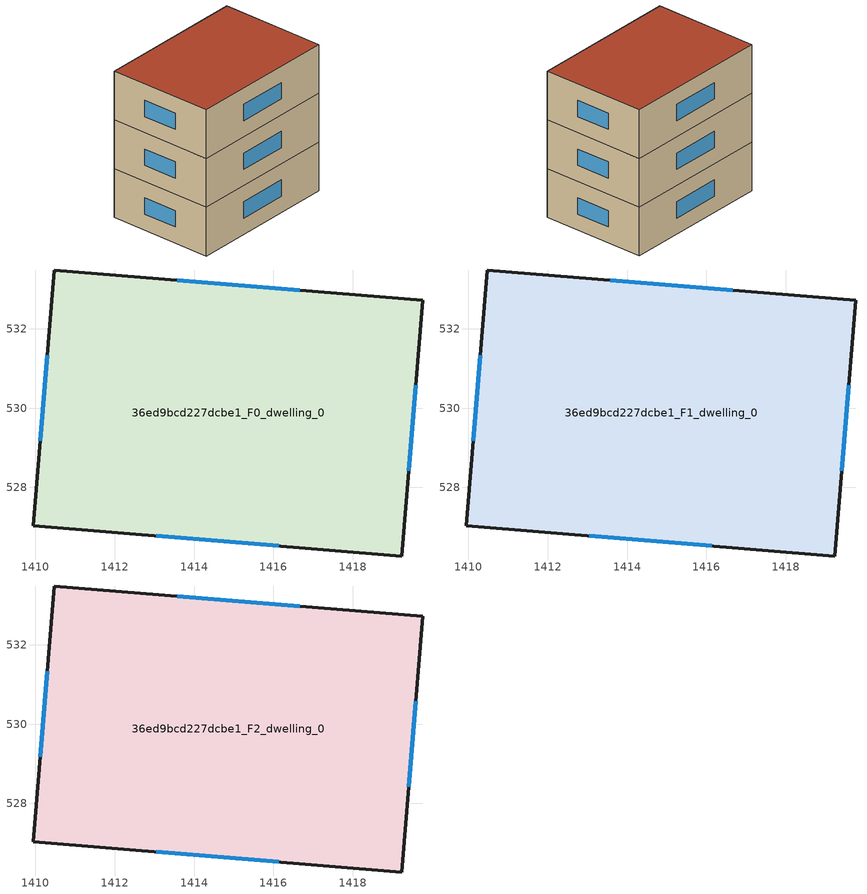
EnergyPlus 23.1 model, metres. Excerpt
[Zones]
36ed9bcd227dcbe1_F0_dwelling_0
 floor ground (EU_floor_Construction): 1419.76,532.72 1419.23,526.27 1409.94,527.03 1410.47,533.48 z0
 wall outside (EU_wall_Construction): 1409.94,527.03 1419.23,526.27 1419.76,532.72 1410.47,533.48 1409.94,527.03 z0:3
 window (EU_Window_Construction): 1413.04,526.78 1416.14,526.53 / 1410.3,531.33 1410.12,529.18 / 1416.67,532.98 1413.57,533.23 / 1419.41,528.42 1419.59,530.57 z1:2
36ed9bcd227dcbe1_F1_dwelling_0
 floor to 36ed9bcd227dcbe1_F0_dwelling_0 (EU_floor_Construction): 1419.76,532.72 1419.23,526.27 1409.94,527.03 1410.47,533.48 z3
 wall outside (EU_wall_Construction): 1409.94,527.03 1419.23,526.27 1419.76,532.72 1410.47,533.48 1409.94,527.03 z3:6
 window (EU_Window_Construction): 1413.04,526.78 1416.14,526.53 / 1410.3,531.33 1410.12,529.18 / 1416.67,532.98 1413.57,533.23 / 1419.41,528.42 1419.59,530.57 z4:5
36ed9bcd227dcbe1_F2_dwelling_0
 floor to 36ed9bcd227dcbe1_F1_dwelling_0 (EU_floor_Construction): 1419.76,532.72 1419.23,526.27 1409.94,527.03 1410.47,533.48 z6
 wall outside (EU_wall_Construction): 1409.94,527.03 1419.23,526.27 1419.76,532.72 1410.47,533.48 1409.94,527.03 z6:9
 window (EU_Window_Construction): 1413.04,526.78 1416.14,526.53 / 1410.3,531.33 1410.12,529.18 / 1416.67,532.98 1413.57,533.23 / 1419.41,528.42 1419.59,530.57 z7:8
 roof outside (EU_roof_Construction): 1419.23,526.27 1419.76,532.72 1410.47,533.48 1409.94,527.03 z9
[Building]
EU S2 Campaign: North Axis=0; Terrain=City; Solar Distribution=FullExterior
[Site:Location]
Bologna: Latitude=44.5; Longitude=11.25; Time Zone=1; Elevation=37
[SizingPeriod:WeatherFileDays]
AnnualSizingPeriod: Begin Month=1; Begin Day of Month=1; End Month=12; End Day of Month=31; Day of Week for Start Day=Monday; Use Weather File Daylight Saving Period=No; Use Weather File Rain and Snow Indicators=No
[MATERIAL]
EU_InternalMass_Material: Roughness=MediumRough; Thickness=0.1; Conductivity=1; Density=1800; Specific Heat=900; Thermal Absorptance=0.9; Solar Absorptance=0.7; Visible Absorptance=0.7
[MATERIAL:NOMASS] Roughness=MediumRough; Thermal Absorptance=0.9; Solar Absorptance=0.7; Visible Absorptance=0.7
Name | Thermal Resistance
EU_wall_NoMass | 0.937881
EU_roof_NoMass | 0.548572
EU_floor_NoMass | 0.71348
[WINDOWMATERIAL:SIMPLEGLAZINGSYSTEM]
EU_Window_SimpleGlazing: UFactor=4.25633; Solar Heat Gain Coefficient=0.85; Visible Transmittance=0.85
[CONSTRUCTION]
EU_wall_Construction: EU_wall_NoMass
EU_roof_Construction: EU_roof_NoMass
EU_floor_Construction: EU_floor_NoMass
EU_Window_Construction: EU_Window_SimpleGlazing
EU_InternalMass_Construction: EU_InternalMass_Material
[ZONE] Type=1; Multiplier=1; Ceiling Height=autocalculate; Volume=180.97; Floor Area=autocalculate; Part of Total Floor Area=Yes
36ed9bcd227dcbe1_F0_dwelling_0; 36ed9bcd227dcbe1_F1_dwelling_0; 36ed9bcd227dcbe1_F2_dwelling_0
[INTERNALMASS] Construction=EU_InternalMass_Construction; Surface Area=60.3233
Name | Zone or ZoneList
36ed9bcd227dcbe1_F0_dwelling_0_EU_InternalMass | 36ed9bcd227dcbe1_F0_dwelling_0
36ed9bcd227dcbe1_F1_dwelling_0_EU_InternalMass | 36ed9bcd227dcbe1_F1_dwelling_0
36ed9bcd227dcbe1_F2_dwelling_0_EU_InternalMass | 36ed9bcd227dcbe1_F2_dwelling_0
[OTHEREQUIPMENT] Fuel Type=Electricity; Design Level Calculation Method=Watts/Area; Power per Zone Floor Area=1; Fraction Latent=0; Fraction Radiant=0; Fraction Lost=0; Carbon Dioxide Generation Rate=0; EndUse Subcategory=EU_Step8_InternalGains
Name | Zone or ZoneList or Space or SpaceList | Schedule
EU_Step8_InternalGain_36ed9bcd227dcbe1_F0_dwelling_0_f000 | 36ed9bcd227dcbe1_F0_dwelling_0 | EU_Step8_GainSchedule_36ed9bcd227dcbe1_F0_dwelling_0_f000
EU_Step8_InternalGain_36ed9bcd227dcbe1_F1_dwelling_0_f000 | 36ed9bcd227dcbe1_F1_dwelling_0 | EU_Step8_GainSchedule_36ed9bcd227dcbe1_F1_dwelling_0_f000
EU_Step8_InternalGain_36ed9bcd227dcbe1_F2_dwelling_0_f000 | 36ed9bcd227dcbe1_F2_dwelling_0 | EU_Step8_GainSchedule_36ed9bcd227dcbe1_F2_dwelling_0_f000
[ZONEVENTILATION:DESIGNFLOWRATE] Schedule=EU_AlwaysOn; Design Flow Rate Calculation Method=AirChanges/Hour; Air Changes per Hour=0.687892; Ventilation Type=Natural; Fan Pressure Rise=0; Fan Total Efficiency=1; Constant Term Coefficient=1; Temperature Term Coefficient=0; Velocity Term Coefficient=0; Velocity Squared Term Coefficient=0; Minimum Indoor Temperature=-100; Maximum Indoor Temperature=100; Delta Temperature=-100; Minimum Outdoor Temperature=-100; Maximum Outdoor Temperature=100; Maximum Wind Speed=40
Name | Zone or ZoneList or Space or SpaceList
EU_ConstantAir_36ed9bcd227dcbe1_F0_dwelling_0 | 36ed9bcd227dcbe1_F0_dwelling_0
EU_ConstantAir_36ed9bcd227dcbe1_F1_dwelling_0 | 36ed9bcd227dcbe1_F1_dwelling_0
EU_ConstantAir_36ed9bcd227dcbe1_F2_dwelling_0 | 36ed9bcd227dcbe1_F2_dwelling_0
[HVACTEMPLATE:THERMOSTAT] Constant Heating Setpoint=20; Constant Cooling Setpoint=50
EU_HeatOnly_36ed9bcd227dcbe1_F0_dwelling_0; EU_HeatOnly_36ed9bcd227dcbe1_F1_dwelling_0; EU_HeatOnly_36ed9bcd227dcbe1_F2_dwelling_0
[HVACTEMPLATE:ZONE:IDEALLOADSAIRSYSTEM] System Availability Schedule=EU_AlwaysOn; Maximum Heating Supply Air Temperature=50; Minimum Cooling Supply Air Temperature=13; Maximum Heating Supply Air Humidity Ratio=0.0156; Minimum Cooling Supply Air Humidity Ratio=0.0077; Heating Limit=NoLimit; Cooling Limit=NoLimit; Heating Availability Schedule=EU_AlwaysOn; Cooling Availability Schedule=EU_CoolingOff; Dehumidification Control Type=ConstantSensibleHeatRatio; Cooling Sensible Heat Ratio=0.7; Dehumidification Setpoint=60; Humidification Control Type=None; Humidification Setpoint=30; Outdoor Air Method=None; Outdoor Air Flow Rate per Person=0.00944; Outdoor Air Flow Rate per Zone Floor Area=0; Outdoor Air Flow Rate per Zone=0; Demand Controlled Ventilation Type=None; Outdoor Air Economizer Type=NoEconomizer; Heat Recovery Type=None; Sensible Heat Recovery Effectiveness=0.7; Latent Heat Recovery Effectiveness=0.65
Name | Template Thermostat
36ed9bcd227dcbe1_F0_dwelling_0 | EU_HeatOnly_36ed9bcd227dcbe1_F0_dwelling_0
36ed9bcd227dcbe1_F1_dwelling_0 | EU_HeatOnly_36ed9bcd227dcbe1_F1_dwelling_0
36ed9bcd227dcbe1_F2_dwelling_0 | EU_HeatOnly_36ed9bcd227dcbe1_F2_dwelling_0
[SIZING:ZONE] Zone Cooling Design Supply Air Temperature Input Method=SupplyAirTemperature; Zone Cooling Design Supply Air Temperature=13; Zone Heating Design Supply Air Temperature Input Method=SupplyAirTemperature; Zone Heating Design Supply Air Temperature=50; Zone Cooling Design Supply Air Humidity Ratio=0.008; Zone Heating Design Supply Air Humidity Ratio=0.008; Cooling Design Air Flow Method=DesignDay; Cooling Design Air Flow Rate=0; Cooling Minimum Air Flow per Zone Floor Area=0.000762; Cooling Minimum Air Flow=0; Cooling Minimum Air Flow Fraction=0.2; Heating Design Air Flow Method=DesignDay; Heating Design Air Flow Rate=0; Heating Maximum Air Flow per Zone Floor Area=0.002032; Heating Maximum Air Flow=0.141576; Heating Maximum Air Flow Fraction=0.3; Account for Dedicated Outdoor Air System=No; Dedicated Outdoor Air System Control Strategy=NeutralSupplyAir; Dedicated Outdoor Air Low Setpoint Temperature for Design=autosize; Dedicated Outdoor Air High Setpoint Temperature for Design=autosize; Zone Load Sizing Method=Sensible Load Only No Latent Load; Zone Latent Cooling Design Supply Air Humidity Ratio Input Method=HumidityRatioDifference; Zone Cooling Design Supply Air Humidity Ratio Difference=0.005; Zone Latent Heating Design Supply Air Humidity Ratio Input Method=HumidityRatioDifference; Zone Humidification Design Supply Air Humidity Ratio Difference=0.005
36ed9bcd227dcbe1_F0_dwelling_0; 36ed9bcd227dcbe1_F1_dwelling_0; 36ed9bcd227dcbe1_F2_dwelling_0
[SCHEDULE:CONSTANT]
Name | Hourly Value
EU_AlwaysOn | 1
EU_CoolingOff | 0
[SCHEDULE:FILE] Column Number=1; Rows to Skip at Top=0; Number of Hours of Data=8760; Column Separator=Comma; Interpolate to Timestep=No; Minutes per Item=60; Adjust Schedule for Daylight Savings=Yes
Name | File
EU_Step8_GainSchedule_36ed9bcd227dcbe1_F0_dwelling_0_f000 | ../../schedules/36ed9bcd227dcbe1/36ed9bcd227dcbe1_F0_dwelling_0_f000_gain.csv
EU_Step8_GainSchedule_36ed9bcd227dcbe1_F1_dwelling_0_f000 | ../../schedules/36ed9bcd227dcbe1/36ed9bcd227dcbe1_F1_dwelling_0_f000_gain.csv
EU_Step8_GainSchedule_36ed9bcd227dcbe1_F2_dwelling_0_f000 | ../../schedules/36ed9bcd227dcbe1/36ed9bcd227dcbe1_F2_dwelling_0_f000_gain.csv
